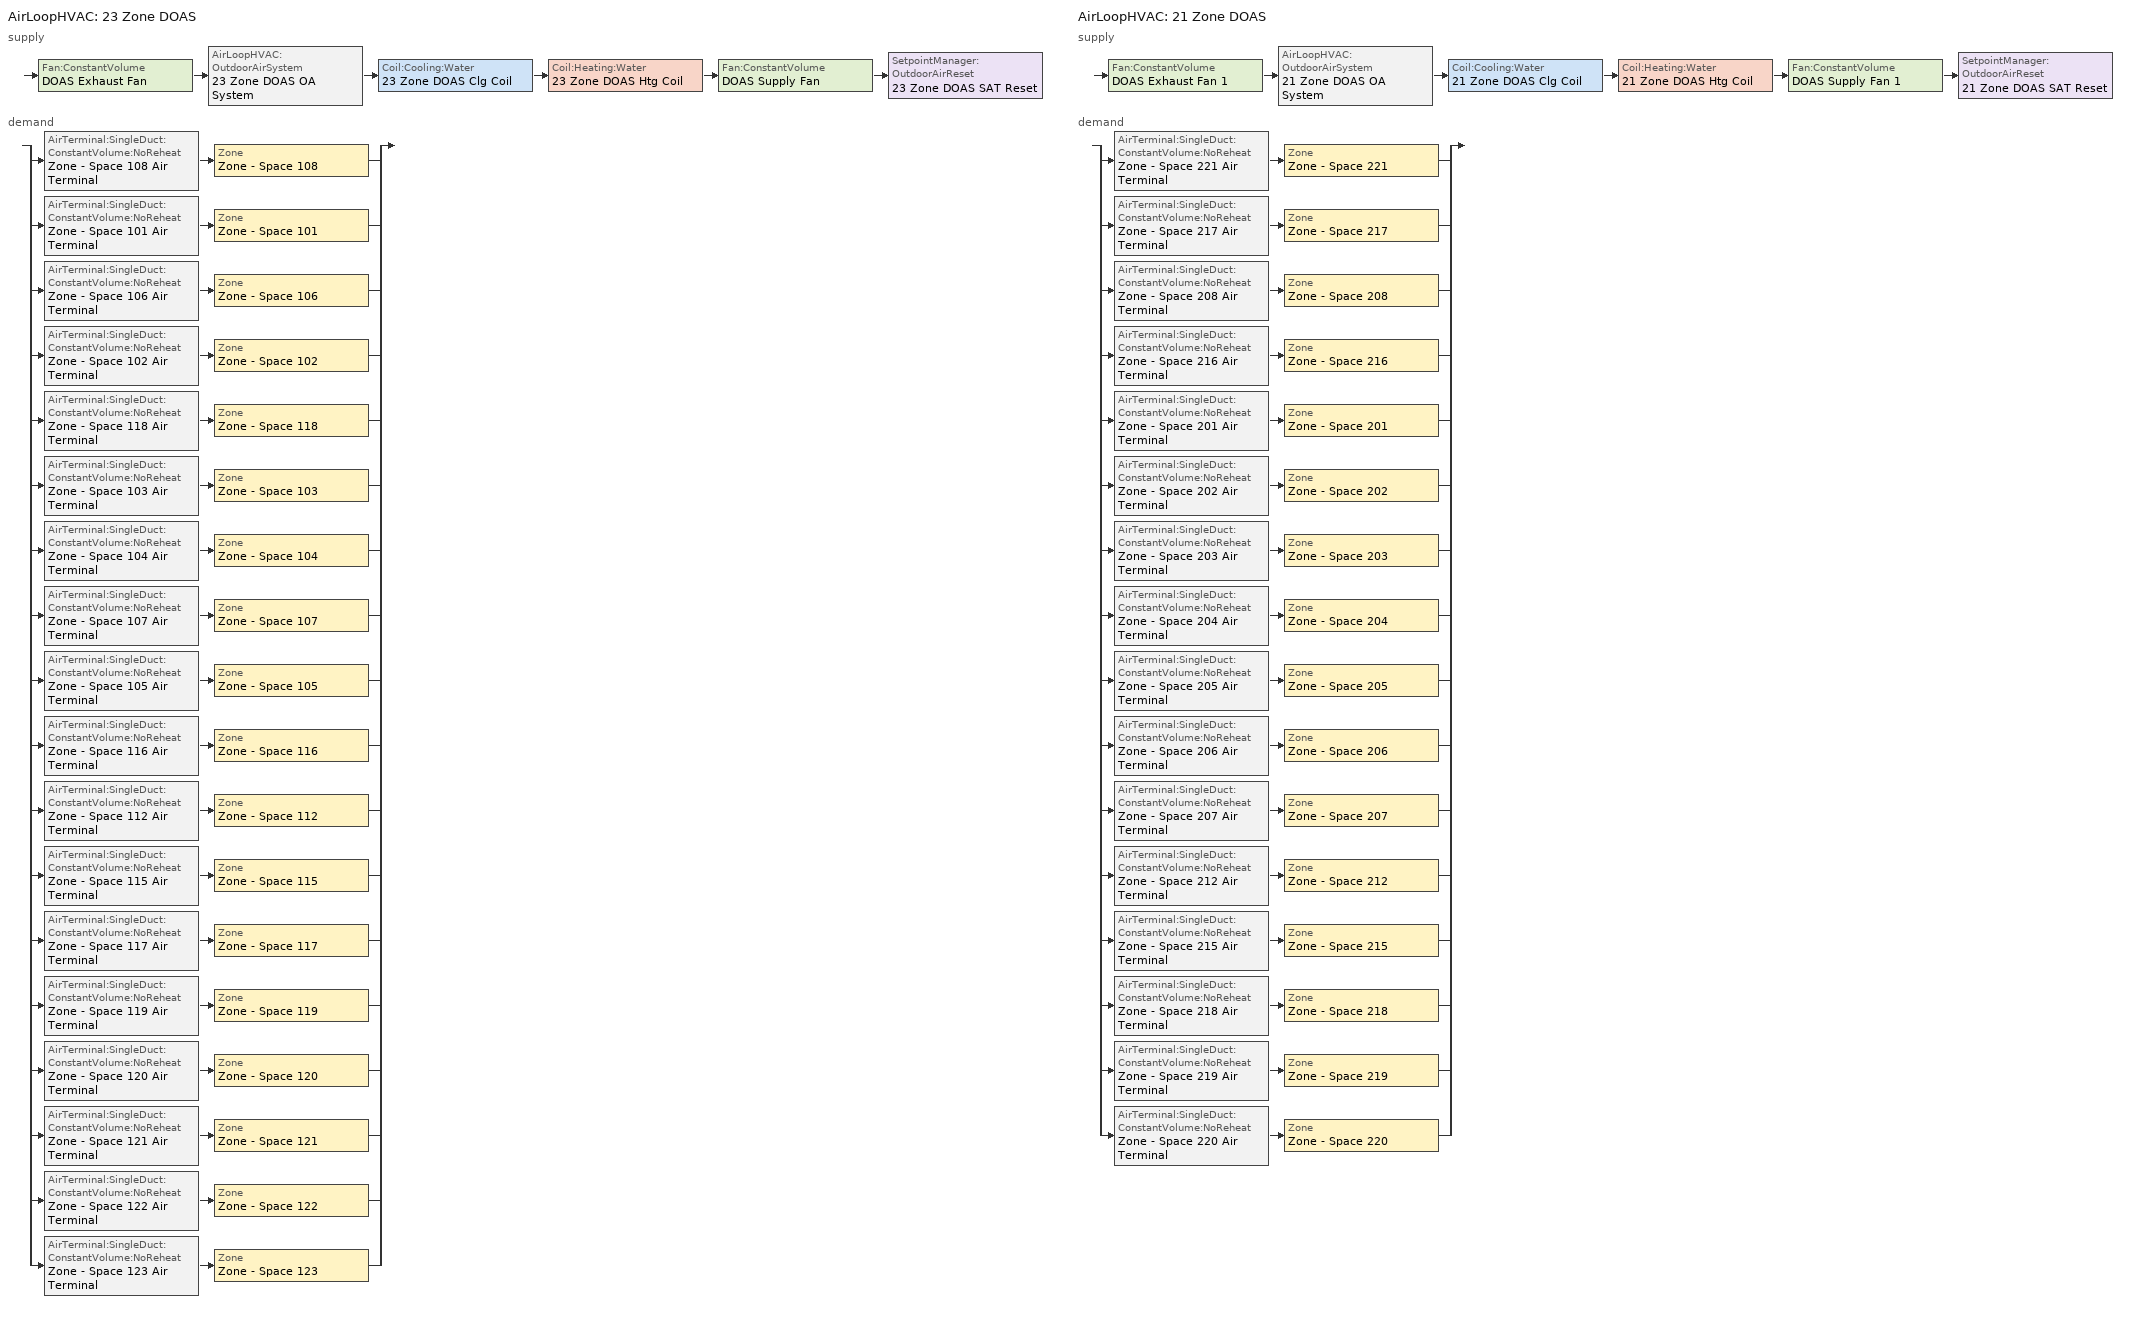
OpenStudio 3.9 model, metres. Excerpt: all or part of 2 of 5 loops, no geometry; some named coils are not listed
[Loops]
AirLoopHVAC '23 Zone DOAS'
 supply: Fan:ConstantVolume 'DOAS Exhaust Fan' > AirLoopHVAC:OutdoorAirSystem '23 Zone DOAS OA System' > Coil:Cooling:Water '23 Zone DOAS Clg Coil' > Coil:Heating:Water '23 Zone DOAS Htg Coil' > Fan:ConstantVolume 'DOAS Supply Fan' > SetpointManager:OutdoorAirReset '23 Zone DOAS SAT Reset'
 demand: split
  | AirTerminal:SingleDuct:ConstantVolume:NoReheat 'Zone - Space 108 Air Terminal' > Zone 'Zone - Space 108'
  | AirTerminal:SingleDuct:ConstantVolume:NoReheat 'Zone - Space 101 Air Terminal' > Zone 'Zone - Space 101'
  | AirTerminal:SingleDuct:ConstantVolume:NoReheat 'Zone - Space 106 Air Terminal' > Zone 'Zone - Space 106'
  | AirTerminal:SingleDuct:ConstantVolume:NoReheat 'Zone - Space 102 Air Terminal' > Zone 'Zone - Space 102'
  | AirTerminal:SingleDuct:ConstantVolume:NoReheat 'Zone - Space 118 Air Terminal' > Zone 'Zone - Space 118'
  | AirTerminal:SingleDuct:ConstantVolume:NoReheat 'Zone - Space 103 Air Terminal' > Zone 'Zone - Space 103'
  | AirTerminal:SingleDuct:ConstantVolume:NoReheat 'Zone - Space 104 Air Terminal' > Zone 'Zone - Space 104'
  | AirTerminal:SingleDuct:ConstantVolume:NoReheat 'Zone - Space 107 Air Terminal' > Zone 'Zone - Space 107'
  | AirTerminal:SingleDuct:ConstantVolume:NoReheat 'Zone - Space 105 Air Terminal' > Zone 'Zone - Space 105'
  | AirTerminal:SingleDuct:ConstantVolume:NoReheat 'Zone - Space 116 Air Terminal' > Zone 'Zone - Space 116'
  | AirTerminal:SingleDuct:ConstantVolume:NoReheat 'Zone - Space 112 Air Terminal' > Zone 'Zone - Space 112'
  | AirTerminal:SingleDuct:ConstantVolume:NoReheat 'Zone - Space 115 Air Terminal' > Zone 'Zone - Space 115'
  | AirTerminal:SingleDuct:ConstantVolume:NoReheat 'Zone - Space 117 Air Terminal' > Zone 'Zone - Space 117'
  | AirTerminal:SingleDuct:ConstantVolume:NoReheat 'Zone - Space 119 Air Terminal' > Zone 'Zone - Space 119'
  | AirTerminal:SingleDuct:ConstantVolume:NoReheat 'Zone - Space 120 Air Terminal' > Zone 'Zone - Space 120'
  | AirTerminal:SingleDuct:ConstantVolume:NoReheat 'Zone - Space 121 Air Terminal' > Zone 'Zone - Space 121'
  | AirTerminal:SingleDuct:ConstantVolume:NoReheat 'Zone - Space 122 Air Terminal' > Zone 'Zone - Space 122'
  | AirTerminal:SingleDuct:ConstantVolume:NoReheat 'Zone - Space 123 Air Terminal' > Zone 'Zone - Space 123'
AirLoopHVAC '21 Zone DOAS'
 supply: Fan:ConstantVolume 'DOAS Exhaust Fan 1' > AirLoopHVAC:OutdoorAirSystem '21 Zone DOAS OA System' > Coil:Cooling:Water '21 Zone DOAS Clg Coil' > Coil:Heating:Water '21 Zone DOAS Htg Coil' > Fan:ConstantVolume 'DOAS Supply Fan 1' > SetpointManager:OutdoorAirReset '21 Zone DOAS SAT Reset'
 demand: split
  | AirTerminal:SingleDuct:ConstantVolume:NoReheat 'Zone - Space 221 Air Terminal' > Zone 'Zone - Space 221'
  | AirTerminal:SingleDuct:ConstantVolume:NoReheat 'Zone - Space 217 Air Terminal' > Zone 'Zone - Space 217'
  | AirTerminal:SingleDuct:ConstantVolume:NoReheat 'Zone - Space 208 Air Terminal' > Zone 'Zone - Space 208'
  | AirTerminal:SingleDuct:ConstantVolume:NoReheat 'Zone - Space 216 Air Terminal' > Zone 'Zone - Space 216'
  | AirTerminal:SingleDuct:ConstantVolume:NoReheat 'Zone - Space 201 Air Terminal' > Zone 'Zone - Space 201'
  | AirTerminal:SingleDuct:ConstantVolume:NoReheat 'Zone - Space 202 Air Terminal' > Zone 'Zone - Space 202'
  | AirTerminal:SingleDuct:ConstantVolume:NoReheat 'Zone - Space 203 Air Terminal' > Zone 'Zone - Space 203'
  | AirTerminal:SingleDuct:ConstantVolume:NoReheat 'Zone - Space 204 Air Terminal' > Zone 'Zone - Space 204'
  | AirTerminal:SingleDuct:ConstantVolume:NoReheat 'Zone - Space 205 Air Terminal' > Zone 'Zone - Space 205'
  | AirTerminal:SingleDuct:ConstantVolume:NoReheat 'Zone - Space 206 Air Terminal' > Zone 'Zone - Space 206'
  | AirTerminal:SingleDuct:ConstantVolume:NoReheat 'Zone - Space 207 Air Terminal' > Zone 'Zone - Space 207'
  | AirTerminal:SingleDuct:ConstantVolume:NoReheat 'Zone - Space 212 Air Terminal' > Zone 'Zone - Space 212'
  | AirTerminal:SingleDuct:ConstantVolume:NoReheat 'Zone - Space 215 Air Terminal' > Zone 'Zone - Space 215'
  | AirTerminal:SingleDuct:ConstantVolume:NoReheat 'Zone - Space 218 Air Terminal' > Zone 'Zone - Space 218'
  | AirTerminal:SingleDuct:ConstantVolume:NoReheat 'Zone - Space 219 Air Terminal' > Zone 'Zone - Space 219'
  | AirTerminal:SingleDuct:ConstantVolume:NoReheat 'Zone - Space 220 Air Terminal' > Zone 'Zone - Space 220'
[Sizing:Zone] Zone Cooling Design Supply Air Temperature Input Method=SupplyAirTemperature; Zone Cooling Design Supply Air Temperature {C}=12.7778; Zone Cooling Design Supply Air Temperature Difference {deltaC}=11.11; Zone Heating Design Supply Air Temperature Input Method=SupplyAirTemperature; Zone Heating Design Supply Air Temperature {C}=40; Zone Heating Design Supply Air Temperature Difference {deltaC}=11.11; Zone Cooling Design Supply Air Humidity Ratio {kg-H2O/kg-air}=0.0085; Zone Heating Design Supply Air Humidity Ratio {kg-H2O/kg-air}=0.008; Cooling Design Air Flow Method=DesignDay; Heating Design Air Flow Method=DesignDay; Account for Dedicated Outdoor Air System=Yes; Dedicated Outdoor Air System Control Strategy=NeutralSupplyAir; Dedicated Outdoor Air Low Setpoint Temperature for Design {C}=15.5556; Dedicated Outdoor Air High Setpoint Temperature for Design {C}=21.1111; Zone Load Sizing Method=Sensible Load Only No Latent Load; Zone Latent Cooling Design Supply Air Humidity Ratio Input Method=HumidityRatioDifference; Zone Cooling Design Supply Air Humidity Ratio Difference {kgWater/kgDryAir}=0.005; Zone Latent Heating Design Supply Air Humidity Ratio Input Method=HumidityRatioDifference; Zone Humidification Design Supply Air Humidity Ratio Difference {kgWater/kgDryAir}=0.005; Sizing Option=Coincident
Zone - Space 101; Zone - Space 102; Zone - Space 103; Zone - Space 104; Zone - Space 105; Zone - Space 106; Zone - Space 107; Zone - Space 108; Zone - Space 112; Zone - Space 115; Zone - Space 116; Zone - Space 117; Zone - Space 118; Zone - Space 119; Zone - Space 120; Zone - Space 121; Zone - Space 122; Zone - Space 123; Zone - Space 201; Zone - Space 202; Zone - Space 203; Zone - Space 204; Zone - Space 205; Zone - Space 206; Zone - Space 207; Zone - Space 208; Zone - Space 212; Zone - Space 215; Zone - Space 216; Zone - Space 217; Zone - Space 218; Zone - Space 219; Zone - Space 220; Zone - Space 221
[Zone equipment]
Zone - Space 101: Zone - Space 101 Air Terminal, Zone - Space 101 FCU
Zone - Space 102: Zone - Space 102 Air Terminal, Zone - Space 102 FCU
Zone - Space 103: Zone - Space 103 Air Terminal, Zone - Space 103 FCU
Zone - Space 104: Zone - Space 104 Air Terminal, Zone - Space 104 FCU
Zone - Space 105: Zone - Space 105 Air Terminal, Zone - Space 105 FCU
Zone - Space 106: Zone - Space 106 Air Terminal, Zone - Space 106 FCU
Zone - Space 107: Zone - Space 107 Air Terminal, Zone - Space 107 FCU
Zone - Space 108: Zone - Space 108 Air Terminal, Zone - Space 108 FCU
Zone - Space 112: Zone - Space 112 Air Terminal, Zone - Space 112 FCU
Zone - Space 115: Zone - Space 115 Air Terminal, Zone - Space 115 FCU
Zone - Space 116: Zone - Space 116 Air Terminal, Zone - Space 116 FCU
Zone - Space 117: Zone - Space 117 Air Terminal, Zone - Space 117 FCU
Zone - Space 118: Zone - Space 118 Air Terminal, Zone - Space 118 FCU
Zone - Space 119: Zone - Space 119 Air Terminal, Zone - Space 119 FCU
Zone - Space 120: Zone - Space 120 Air Terminal, Zone - Space 120 FCU
Zone - Space 121: Zone - Space 121 Air Terminal, Zone - Space 121 FCU
Zone - Space 122: Zone - Space 122 Air Terminal, Zone - Space 122 FCU
Zone - Space 123: Zone - Space 123 Air Terminal, Zone - Space 123 FCU
Zone - Space 201: Zone - Space 201 Air Terminal, Zone - Space 201 FCU
Zone - Space 202: Zone - Space 202 Air Terminal, Zone - Space 202 FCU
Zone - Space 203: Zone - Space 203 Air Terminal, Zone - Space 203 FCU
Zone - Space 204: Zone - Space 204 Air Terminal, Zone - Space 204 FCU
Zone - Space 205: Zone - Space 205 Air Terminal, Zone - Space 205 FCU
Zone - Space 206: Zone - Space 206 Air Terminal, Zone - Space 206 FCU
Zone - Space 207: Zone - Space 207 Air Terminal, Zone - Space 207 FCU
Zone - Space 208: Zone - Space 208 Air Terminal, Zone - Space 208 FCU
Zone - Space 212: Zone - Space 212 Air Terminal, Zone - Space 212 FCU
Zone - Space 215: Zone - Space 215 Air Terminal, Zone - Space 215 FCU
Zone - Space 216: Zone - Space 216 Air Terminal, Zone - Space 216 FCU
Zone - Space 217: Zone - Space 217 Air Terminal, Zone - Space 217 FCU
Zone - Space 218: Zone - Space 218 Air Terminal, Zone - Space 218 FCU
Zone - Space 219: Zone - Space 219 Air Terminal, Zone - Space 219 FCU
Zone - Space 220: Zone - Space 220 Air Terminal, Zone - Space 220 FCU
Zone - Space 221: Zone - Space 221 Air Terminal, Zone - Space 221 FCU
[AirLoopHVAC] Design Supply Air Flow Rate {m3/s}=autosize; Design Return Air Flow Fraction of Supply Air Flow=1
Name | Availability Schedule
23 Zone DOAS | 23 Zone DOAS Occ Sch
21 Zone DOAS | 21 Zone DOAS Occ Sch
[Sizing:System] Type of Load to Size On=VentilationRequirement; Central Heating Maximum System Air Flow Ratio=1; Preheat Design Temperature {C}=7; Preheat Design Humidity Ratio {kg-H2O/kg-Air}=0.008; Precool Design Temperature {C}=12.8; Precool Design Humidity Ratio {kg-H2O/kg-Air}=0.008; Central Cooling Design Supply Air Temperature {C}=15.5556; Central Heating Design Supply Air Temperature {C}=21.1111; Sizing Option=Coincident; 100% Outdoor Air in Cooling=Yes; 100% Outdoor Air in Heating=Yes; Central Cooling Design Supply Air Humidity Ratio {kg-H2O/kg-Air}=0.0085; Zone Maximum Outdoor Air Fraction=1; Cooling Supply Air Flow Rate Per Floor Area {m3/s-m2}=0.00996765; Cooling Fraction of Autosized Cooling Supply Air Flow Rate=1; Cooling Supply Air Flow Rate Per Unit Cooling Capacity {m3/s-W}=3.94755e-05; Heating Supply Air Flow Rate Per Floor Area {m3/s-m2}=0.00996765; Heating Fraction of Autosized Heating Supply Air Flow Rate=1; Heating Fraction of Autosized Cooling Supply Air Flow Rate=1; Heating Supply Air Flow Rate Per Unit Heating Capacity {m3/s-W}=3.15882e-05; Cooling Design Capacity Method=CoolingDesignCapacity; Cooling Design Capacity {W}=autosize; Cooling Design Capacity Per Floor Area {W/m2}=234.7; Fraction of Autosized Cooling Design Capacity=1; Heating Design Capacity Method=HeatingDesignCapacity; Heating Design Capacity {W}=autosize; Heating Design Capacity Per Floor Area {W/m2}=157; Fraction of Autosized Heating Design Capacity=1; Central Cooling Capacity Control Method=OnOff; Occupant Diversity=autosize
23 Zone DOAS; 21 Zone DOAS
[Fan:ConstantVolume] Availability Schedule=Always On Discrete; Fan Total Efficiency=0.55575; Maximum Flow Rate {m3/s}=AutoSize; Motor Efficiency=0.855; Motor In Airstream Fraction=1
Name | Pressure Rise {Pa}
DOAS Supply Fan; DOAS Supply Fan 1 | 622.722
DOAS Exhaust Fan; DOAS Exhaust Fan 1 | 373.633
[Controller:OutdoorAir] Minimum Outdoor Air Flow Rate {m3/s}=autosize; Maximum Outdoor Air Flow Rate {m3/s}=Autosize; Economizer Control Type=NoEconomizer; Economizer Control Action Type=ModulateFlow; Lockout Type=LockoutWithHeating; Minimum Limit Type=FixedMinimum; Minimum Fraction of Outdoor Air Schedule=Always On Discrete; High Humidity Control=No; High Humidity Outdoor Air Flow Ratio=1; Control High Indoor Humidity Based on Outdoor Humidity Ratio=Yes; Heat Recovery Bypass Control Type=BypassWhenWithinEconomizerLimits; Economizer Operation Staging=InterlockedWithMechanicalCooling
Name | Minimum Outdoor Air Schedule | Controller Mechanical Ventilation
23 Zone DOAS Outdoor Air Controller | 23 Zone DOAS Occ Sch | 23 Zone DOAS Mechanical Ventilation Controller
21 Zone DOAS Outdoor Air Controller | 21 Zone DOAS Occ Sch | 21 Zone DOAS Mechanical Ventilation Controller
[Controller:MechanicalVentilation] Availability Schedule=Always On Discrete; System Outdoor Air Method=ZoneSum
23 Zone DOAS Mechanical Ventilation Controller; 21 Zone DOAS Mechanical Ventilation Controller
[AirLoopHVAC:OutdoorAirSystem]
Name | Controller
23 Zone DOAS OA System | 23 Zone DOAS Outdoor Air Controller
21 Zone DOAS OA System | 21 Zone DOAS Outdoor Air Controller
[SetpointManager:OutdoorAirReset] Control Variable=Temperature; Setpoint at Outdoor Low Temperature {C}=21.1111; Outdoor Low Temperature {C}=12.7778; Setpoint at Outdoor High Temperature {C}=15.5556; Outdoor High Temperature {C}=21.1111
Name | Setpoint Node or NodeList
23 Zone DOAS SAT Reset | 23 Zone DOAS Supply Outlet Node
21 Zone DOAS SAT Reset | 21 Zone DOAS Supply Outlet Node
[AirTerminal:SingleDuct:ConstantVolume:NoReheat] Availability Schedule=Always On Discrete; Maximum Air Flow Rate {m3/s}=AutoSize
Zone - Space 108 Air Terminal; Zone - Space 101 Air Terminal; Zone - Space 106 Air Terminal; Zone - Space 102 Air Terminal; Zone - Space 118 Air Terminal; Zone - Space 103 Air Terminal; Zone - Space 104 Air Terminal; Zone - Space 107 Air Terminal; Zone - Space 105 Air Terminal; Zone - Space 116 Air Terminal; Zone - Space 112 Air Terminal; Zone - Space 115 Air Terminal; Zone - Space 117 Air Terminal; Zone - Space 119 Air Terminal; Zone - Space 120 Air Terminal; Zone - Space 121 Air Terminal; Zone - Space 122 Air Terminal; Zone - Space 123 Air Terminal; Zone - Space 221 Air Terminal; Zone - Space 217 Air Terminal; Zone - Space 208 Air Terminal; Zone - Space 216 Air Terminal; Zone - Space 201 Air Terminal; Zone - Space 202 Air Terminal; Zone - Space 203 Air Terminal; Zone - Space 204 Air Terminal; Zone - Space 205 Air Terminal; Zone - Space 206 Air Terminal; Zone - Space 207 Air Terminal; Zone - Space 212 Air Terminal; Zone - Space 215 Air Terminal; Zone - Space 218 Air Terminal; Zone - Space 219 Air Terminal; Zone - Space 220 Air Terminal
[Schedule:Ruleset]
Name | Default Day Schedule | Summer Design Day Schedule | Winter Design Day Schedule
21 Zone DOAS Occ Sch | 21 Zone DOAS Occ Sch Default | 21 Zone DOAS Occ Sch Summer Design Day | 21 Zone DOAS Occ Sch Winter Design Day
23 Zone DOAS Occ Sch | 23 Zone DOAS Occ Sch Default | 23 Zone DOAS Occ Sch Summer Design Day | 23 Zone DOAS Occ Sch Winter Design Day
[Schedule:Day]
21 Zone DOAS Occ Sch Default; 23 Zone DOAS Occ Sch Default: 6, 0, 0, 22, 0, 1, 24, 0, 0
21 Zone DOAS Occ Sch Winter Design Day; 21 Zone DOAS Occ Sch Summer Design Day; 23 Zone DOAS Occ Sch Winter Design Day; 23 Zone DOAS Occ Sch Summer Design Day: 24, 0, 1
Schedule Day 62; Schedule Day 64: 6, 0, 0, 17, 0, 1, 24, 0, 0
Schedule Day 63; Schedule Day 65: 24, 0, 0
[Schedule:Rule] Date Specification Type=DateRange; Start Month=1; End Month=12
Name | Schedule Ruleset | Rule Order | Day Schedule | Apply Saturday | Start Day | End Day | Apply Sunday
Schedule Rule 4 | 21 Zone DOAS Occ Sch | 1 | Schedule Day 62 | Yes | 7 | 30
Schedule Rule 5 | 21 Zone DOAS Occ Sch | 0 | Schedule Day 63 |  | 1 | 31 | Yes
Schedule Rule 6 | 23 Zone DOAS Occ Sch | 1 | Schedule Day 64 | Yes | 7 | 30
Schedule Rule 7 | 23 Zone DOAS Occ Sch | 0 | Schedule Day 65 |  | 1 | 31 | Yes
[Schedule:Constant]
Always On Discrete: Value=1
